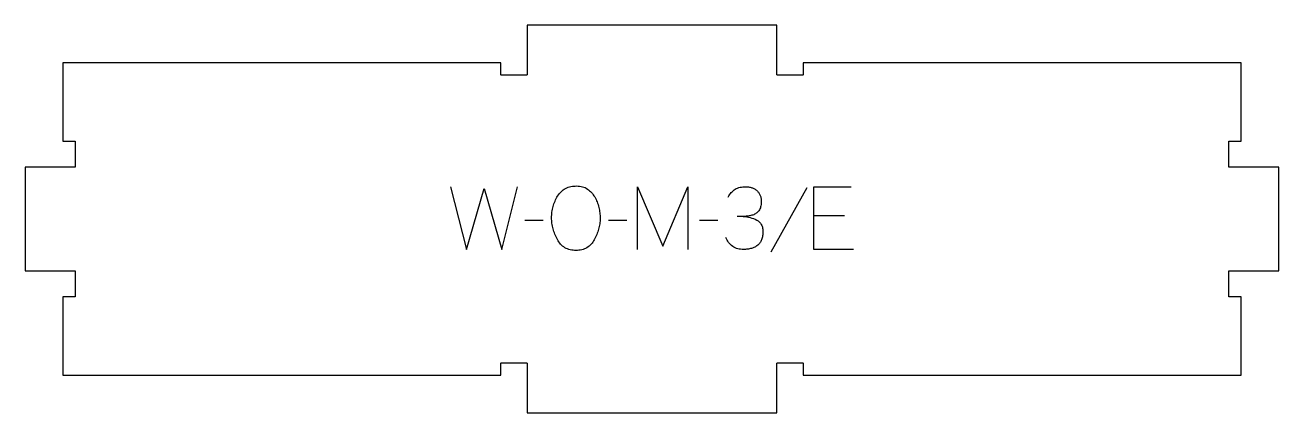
# Model space of a CAD drawing. Extents: x 0 to 600, y 0 to 186.
import ezdxf

# ---------------------------------------------------------------- set-up
doc = ezdxf.new("R2010")
doc.units = 0
doc.layers.add('1_ANYTOOL_1MMDEEP_LABELS_S', color=2, linetype='CONTINUOUS')
doc.layers.add('4_ANYTOOL_CUTTHROUGH_OUTSI', color=5, linetype='CONTINUOUS')

msp = doc.modelspace()

# ---------------------------------------------------------------- linework, layer by layer
at = {"layer": '1_ANYTOOL_1MMDEEP_LABELS_S'}
for p, q in [((373.764286, 107.728572), (356.578572, 76.957143)), ((247.721429, 92.085715), (238.935714, 92)), ((287.75, 92.085715), (278.964286, 92)), ((331.25, 92.085715), (322.464286, 92)), ((391.85, 94.271429), (377.192857, 94.271429))]:
    msp.add_line(p, q, dxfattribs=at)
for points in [[(203.364286, 108.2), (211.078572, 78.2), (219.521429, 107.3), (228.007143, 78.2), (235.507143, 108.2)], [(292.892857, 78.2), (292.892857, 108.2), (304.892857, 79.828572), (316.892857, 108.071429), (316.892857, 78.2)], [(396.135714, 78.2), (377.192857, 78.2), (377.192857, 108.2), (395.021429, 108.2)]]:
    msp.add_lwpolyline(points, dxfattribs=at)
msp.add_lwpolyline([(263.792857, 108.542857, -0.064784), (266.466812, 108.194936, -0.088904), (268.892857, 107.064286, -0.05419), (270.815422, 105.372156, -0.051179), (272.342857, 103.314286, -0.041653), (273.525057, 100.885513, -0.036749), (274.314286, 98.3, -0.024892), (274.772065, 95.680737, -0.030823), (274.935714, 93.028572, -0.034269), (274.759195, 90.456075, -0.031918), (274.244643, 87.928572, -0.031725), (273.356456, 85.319175, -0.026303), (272.171429, 82.828572, -0.058719), (270.647648, 80.666824, -0.077745), (268.608929, 79.003572, -0.077243), (266.12194, 78.024734, -0.055252), (263.45, 77.728572, -0.054051), (260.696075, 78.027151, -0.077615), (258.130357, 79.025, -0.078558), (256.055284, 80.712074, -0.060481), (254.514286, 82.914286, -0.02629), (253.327625, 85.453505, -0.031299), (252.441072, 88.110715, -0.031469), (251.926033, 90.69753, -0.033416), (251.75, 93.328572, -0.032847), (251.928678, 96.04552, -0.035049), (252.473214, 98.7125, -0.03503), (253.389188, 101.289539, -0.032231), (254.642857, 103.721429, -0.062518), (256.264746, 105.788523, -0.074052), (258.376786, 107.3375, -0.072322), (261.003639, 108.268391, -0.049083)], format="xyb", close=True, dxfattribs=at)
for points in [[(336.221429, 103.271429, -0.060092), (337.609646, 105.357562, -0.080583), (339.510714, 106.967857, -0.079919), (341.86678, 107.915623, -0.055798), (344.407143, 108.2, -0.035013), (345.963043, 108.090913, -0.047512), (347.476786, 107.728572, -0.048382), (348.766211, 107.142532, -0.050886), (349.914286, 106.314286, -0.060051), (350.84019, 105.267498, -0.058597), (351.494643, 104.032143, -0.056917), (351.890773, 102.521228, -0.03878), (351.992857, 100.957143, -0.02544), (351.929842, 99.719426, -0.041152), (351.703572, 98.503572, -0.042175), (351.359758, 97.563301, -0.059142), (350.835714, 96.714286, -0.068767), (349.545018, 95.481791, -0.072211), (347.964286, 94.657143, -0.043093), (346.137174, 94.18955, -0.035742), (344.257143, 94.014286, -0.002283), (342.403679, 93.982893, -0.003092), (340.55, 93.971429)], [(343.335714, 93.971429, -0.052004), (346.668797, 93.458626, -0.057563), (349.807143, 92.235715, -0.070633), (351.081679, 91.311111, -0.079113), (352.025, 90.055357, -0.075641), (352.601788, 88.400499, -0.046128), (352.764286, 86.642857, -0.033924), (352.630689, 84.676083, -0.057836), (352.142857, 82.775, -0.060832), (351.38388, 81.346026, -0.072757), (350.278572, 80.171429, -0.05358), (348.88398, 79.290347, -0.043301), (347.342857, 78.692857, -0.042335), (345.444369, 78.310608, -0.028525), (343.507143, 78.2, -0.059964), (340.795642, 78.526358, -0.089395), (338.321429, 79.625, -0.089624), (336.397261, 81.509447, -0.061164), (335.107143, 83.9)]]:
    msp.add_lwpolyline(points, format="xyb", dxfattribs=at)
at = {"layer": '4_ANYTOOL_CUTTHROUGH_OUTSI'}
msp.add_lwpolyline([(581.5, 167.5), (372, 167.5), (372, 161.75, -0.414214), (371.75, 161.5), (359.75, 161.5, -0.414214), (359.5, 161.75), (359.5, 185.5), (240, 185.5), (240, 161.75, -0.414214), (239.75, 161.5), (227.75, 161.5, -0.414214), (227.5, 161.75), (227.5, 167.5), (18, 167.5), (18, 130), (23.75, 130, -0.414214), (24, 129.75), (24, 117.75, -0.414214), (23.75, 117.5), (0, 117.5), (0, 68), (23.75, 68, -0.414214), (24, 67.75), (24, 55.75, -0.414214), (23.75, 55.5), (18, 55.5), (18, 18), (227.5, 18), (227.5, 23.75, -0.414214), (227.75, 24), (239.75, 24, -0.414214), (240, 23.75), (240, 0), (359.5, 0), (359.5, 23.75, -0.414214), (359.75, 24), (371.75, 24, -0.414214), (372, 23.75), (372, 18), (581.5, 18), (581.5, 55.5), (575.75, 55.5, -0.414214), (575.5, 55.75), (575.5, 67.75, -0.414214), (575.75, 68), (599.5, 68), (599.5, 117.5), (575.75, 117.5, -0.414214), (575.5, 117.75), (575.5, 129.75, -0.414214), (575.75, 130), (581.5, 130)], format="xyb", close=True, dxfattribs=at)

doc.saveas('drawing.dxf')
